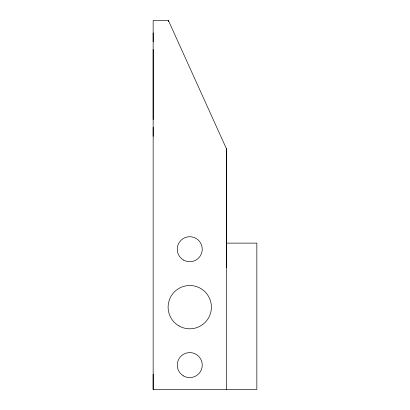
<?xml version="1.0" encoding="UTF-8"?>
<svg xmlns="http://www.w3.org/2000/svg" width="410" height="410" viewBox="0 0 410 410"><rect width="100%" height="100%" fill="white"/><g stroke="black" fill="none" stroke-linecap="round" stroke-linejoin="round"><path stroke-width="0.61" d="M153.161 32.856L153.161 41.846M226.351 243.12L256.844 243.12L256.844 389.495L153.155 389.49L153.161 20.5L168.418 20.5L226.356 148.584L226.356 389.5M168.407 21.781L168.413 20.5M226.351 267.515L226.356 148.584M153.166 49.472L153.166 119.607M153.161 127.274L153.161 136.34M153.155 374.243L153.155 389.49M178.934 325.904A21.653 21.653 0 0 0 211.411 307.151A21.653 21.653 0 0 0 178.934 288.399A21.653 21.653 0 0 0 178.934 325.904M183.506 375.924A12.505 12.505 0 0 0 202.258 365.1A12.505 12.505 0 0 0 183.506 354.271A12.505 12.505 0 0 0 183.506 375.924M183.501 260.037A12.505 12.505 0 0 0 202.253 249.213A12.505 12.505 0 0 0 183.501 238.384A12.505 12.505 0 0 0 183.501 260.037"/></g></svg>
